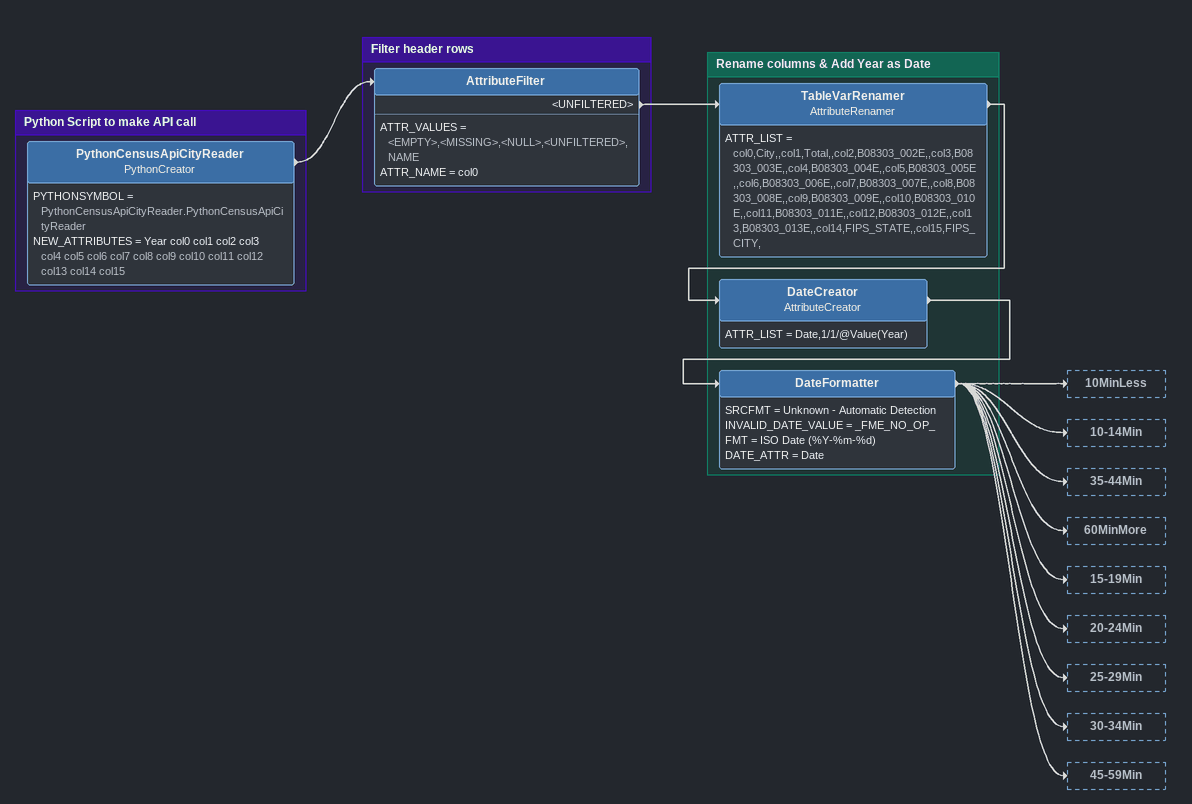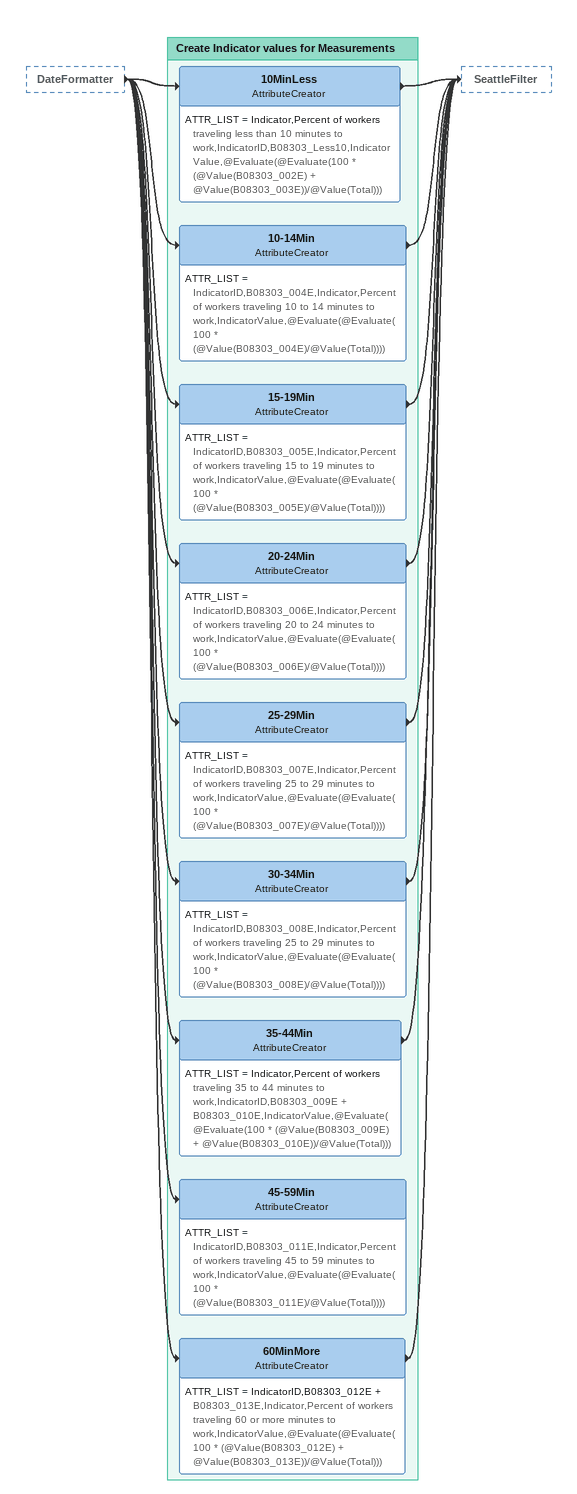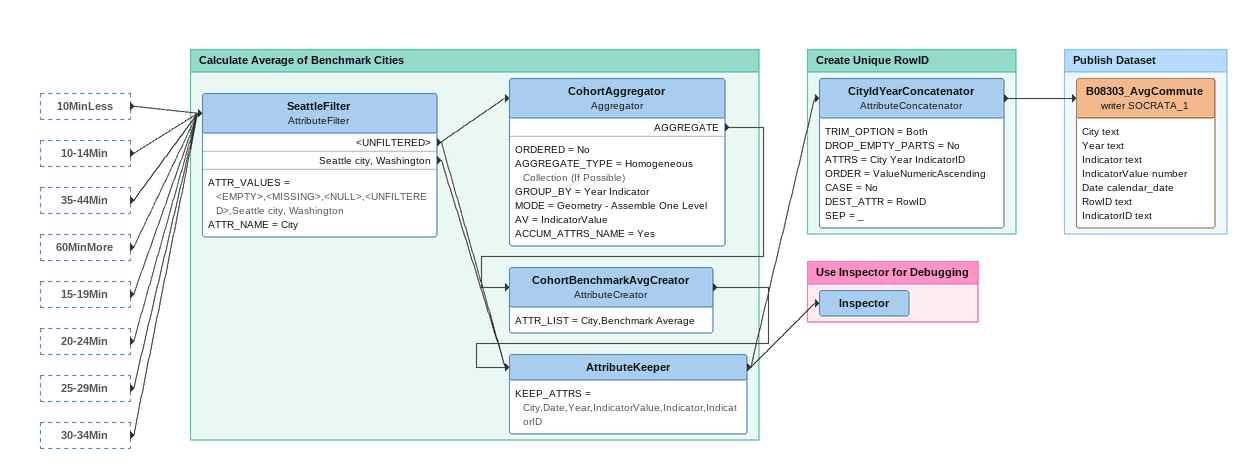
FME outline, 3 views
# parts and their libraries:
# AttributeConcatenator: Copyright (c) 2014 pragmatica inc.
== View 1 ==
Bookmark: Python Script to make API call
PythonCensusApiCityReader: PythonCreator
    PYTHONSYMBOL = PythonCensusApiCityReader.PythonCensusApiCityReader
    NEW_ATTRIBUTES = Year col0 col1 col2 col3 col4 col5 col6 col7 col8 col9 col10 col11 col12 col13 col14 col15
    -> AttributeFilter

Bookmark: Filter header rows
AttributeFilter
    ATTR_VALUES = <EMPTY>,<MISSING>,<NULL>,<UNFILTERED>,NAME
    ATTR_NAME = col0
    <UNFILTERED> -> TableVarRenamer

Bookmark: Rename columns & Add Year as Date
TableVarRenamer: AttributeRenamer
    ATTR_LIST = col0,City,,col1,Total,,col2,B08303_002E,,col3,B08303_003E,,col4,B08303_004E,,col5,B08303_005E,,col6,B08303_006E,,col7,B08303_007E,,col8,B08303_008E,,col9,B08303_009E,,col10,B08303_010E,,col11,B08303_011E,,col12,B08303_012E,,col13,B08303_013E,,col14,FIPS_STATE,,col15,FIPS_CITY,
    -> DateCreator
DateCreator: AttributeCreator
    ATTR_LIST = Date,1/1/@Value(Year)
    -> DateFormatter
DateFormatter
    SRCFMT = Unknown - Automatic Detection
    INVALID_DATE_VALUE = _FME_NO_OP_
    FMT = ISO Date (%Y-%m-%d)
    DATE_ATTR = Date
    -> 10MinLess
    -> 10-14Min
    -> 35-44Min
    -> 60MinMore
    -> 15-19Min
    -> 20-24Min
    -> 25-29Min
    -> 30-34Min
    -> 45-59Min

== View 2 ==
DateFormatter [outside]
    -> 10MinLess
    -> 10-14Min
    -> 35-44Min
    -> 60MinMore
    -> 15-19Min
    -> 20-24Min
    -> 25-29Min
    -> 30-34Min
    -> 45-59Min

Bookmark: Create Indicator values for Measurements
10MinLess: AttributeCreator
    ATTR_LIST = Indicator,Percent of workers traveling less than 10 minutes to work,IndicatorID,B08303_Less10,IndicatorValue,@Evaluate(@Evaluate(100 * (@Value(B08303_002E) + @Value(B08303_003E))/@Value(Total)))
    -> SeattleFilter
10-14Min: AttributeCreator
    ATTR_LIST = IndicatorID,B08303_004E,Indicator,Percent of workers traveling 10 to 14 minutes to work,IndicatorValue,@Evaluate(@Evaluate(100 * (@Value(B08303_004E)/@Value(Total))))
    -> SeattleFilter
15-19Min: AttributeCreator
    ATTR_LIST = IndicatorID,B08303_005E,Indicator,Percent of workers traveling 15 to 19 minutes to work,IndicatorValue,@Evaluate(@Evaluate(100 * (@Value(B08303_005E)/@Value(Total))))
    -> SeattleFilter
20-24Min: AttributeCreator
    ATTR_LIST = IndicatorID,B08303_006E,Indicator,Percent of workers traveling 20 to 24 minutes to work,IndicatorValue,@Evaluate(@Evaluate(100 * (@Value(B08303_006E)/@Value(Total))))
    -> SeattleFilter
25-29Min: AttributeCreator
    ATTR_LIST = IndicatorID,B08303_007E,Indicator,Percent of workers traveling 25 to 29 minutes to work,IndicatorValue,@Evaluate(@Evaluate(100 * (@Value(B08303_007E)/@Value(Total))))
    -> SeattleFilter
30-34Min: AttributeCreator
    ATTR_LIST = IndicatorID,B08303_008E,Indicator,Percent of workers traveling 25 to 29 minutes to work,IndicatorValue,@Evaluate(@Evaluate(100 * (@Value(B08303_008E)/@Value(Total))))
    -> SeattleFilter
35-44Min: AttributeCreator
    ATTR_LIST = Indicator,Percent of workers traveling 35 to 44 minutes to work,IndicatorID,B08303_009E + B08303_010E,IndicatorValue,@Evaluate(@Evaluate(100 * (@Value(B08303_009E) + @Value(B08303_010E))/@Value(Total)))
    -> SeattleFilter
45-59Min: AttributeCreator
    ATTR_LIST = IndicatorID,B08303_011E,Indicator,Percent of workers traveling 45 to 59 minutes to work,IndicatorValue,@Evaluate(@Evaluate(100 * (@Value(B08303_011E)/@Value(Total))))
60MinMore: AttributeCreator
    ATTR_LIST = IndicatorID,B08303_012E + B08303_013E,Indicator,Percent of workers traveling 60 or more minutes to work,IndicatorValue,@Evaluate(@Evaluate(100 * (@Value(B08303_012E) + @Value(B08303_013E))/@Value(Total)))
    -> SeattleFilter

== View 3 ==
10MinLess [outside]
    -> SeattleFilter
10-14Min [outside]
    -> SeattleFilter
35-44Min [outside]
    -> SeattleFilter
60MinMore [outside]
    -> SeattleFilter
15-19Min [outside]
    -> SeattleFilter
20-24Min [outside]
    -> SeattleFilter
25-29Min [outside]
    -> SeattleFilter
30-34Min [outside]
    -> SeattleFilter

Bookmark: Calculate Average of Benchmark Cities
SeattleFilter: AttributeFilter
    ATTR_VALUES = <EMPTY>,<MISSING>,<NULL>,<UNFILTERED>,Seattle city, Washington
    ATTR_NAME = City
    <UNFILTERED> -> CohortAggregator
    <UNFILTERED> -> AttributeKeeper
    Seattle city, Washington -> AttributeKeeper
CohortAggregator: Aggregator
    ORDERED = No
    AGGREGATE_TYPE = Homogeneous Collection (If Possible)
    GROUP_BY = Year Indicator
    MODE = Geometry - Assemble One Level
    AV = IndicatorValue
    ACCUM_ATTRS_NAME = Yes
    AGGREGATE -> CohortBenchmarkAvgCreator
CohortBenchmarkAvgCreator: AttributeCreator
    ATTR_LIST = City,Benchmark Average
    -> AttributeKeeper
AttributeKeeper
    KEEP_ATTRS = City,Date,Year,IndicatorValue,Indicator,IndicatorID
    -> Inspector
    -> CityIdYearConcatenator

Bookmark: Create Unique RowID
CityIdYearConcatenator: AttributeConcatenator
    TRIM_OPTION = Both
    DROP_EMPTY_PARTS = No
    ATTRS = City Year IndicatorID
    ORDER = ValueNumericAscending
    CASE = No
    DEST_ATTR = RowID
    SEP = _
    -> B08303_AvgCommute (writer SOCRATA_1)

Bookmark: Publish Dataset
B08303_AvgCommute (writer SOCRATA_1)
    attributes: City text, Year text, Indicator text, IndicatorValue number, Date calendar_date, RowID text, IndicatorID text

Bookmark: Use Inspector for Debugging
Inspector
